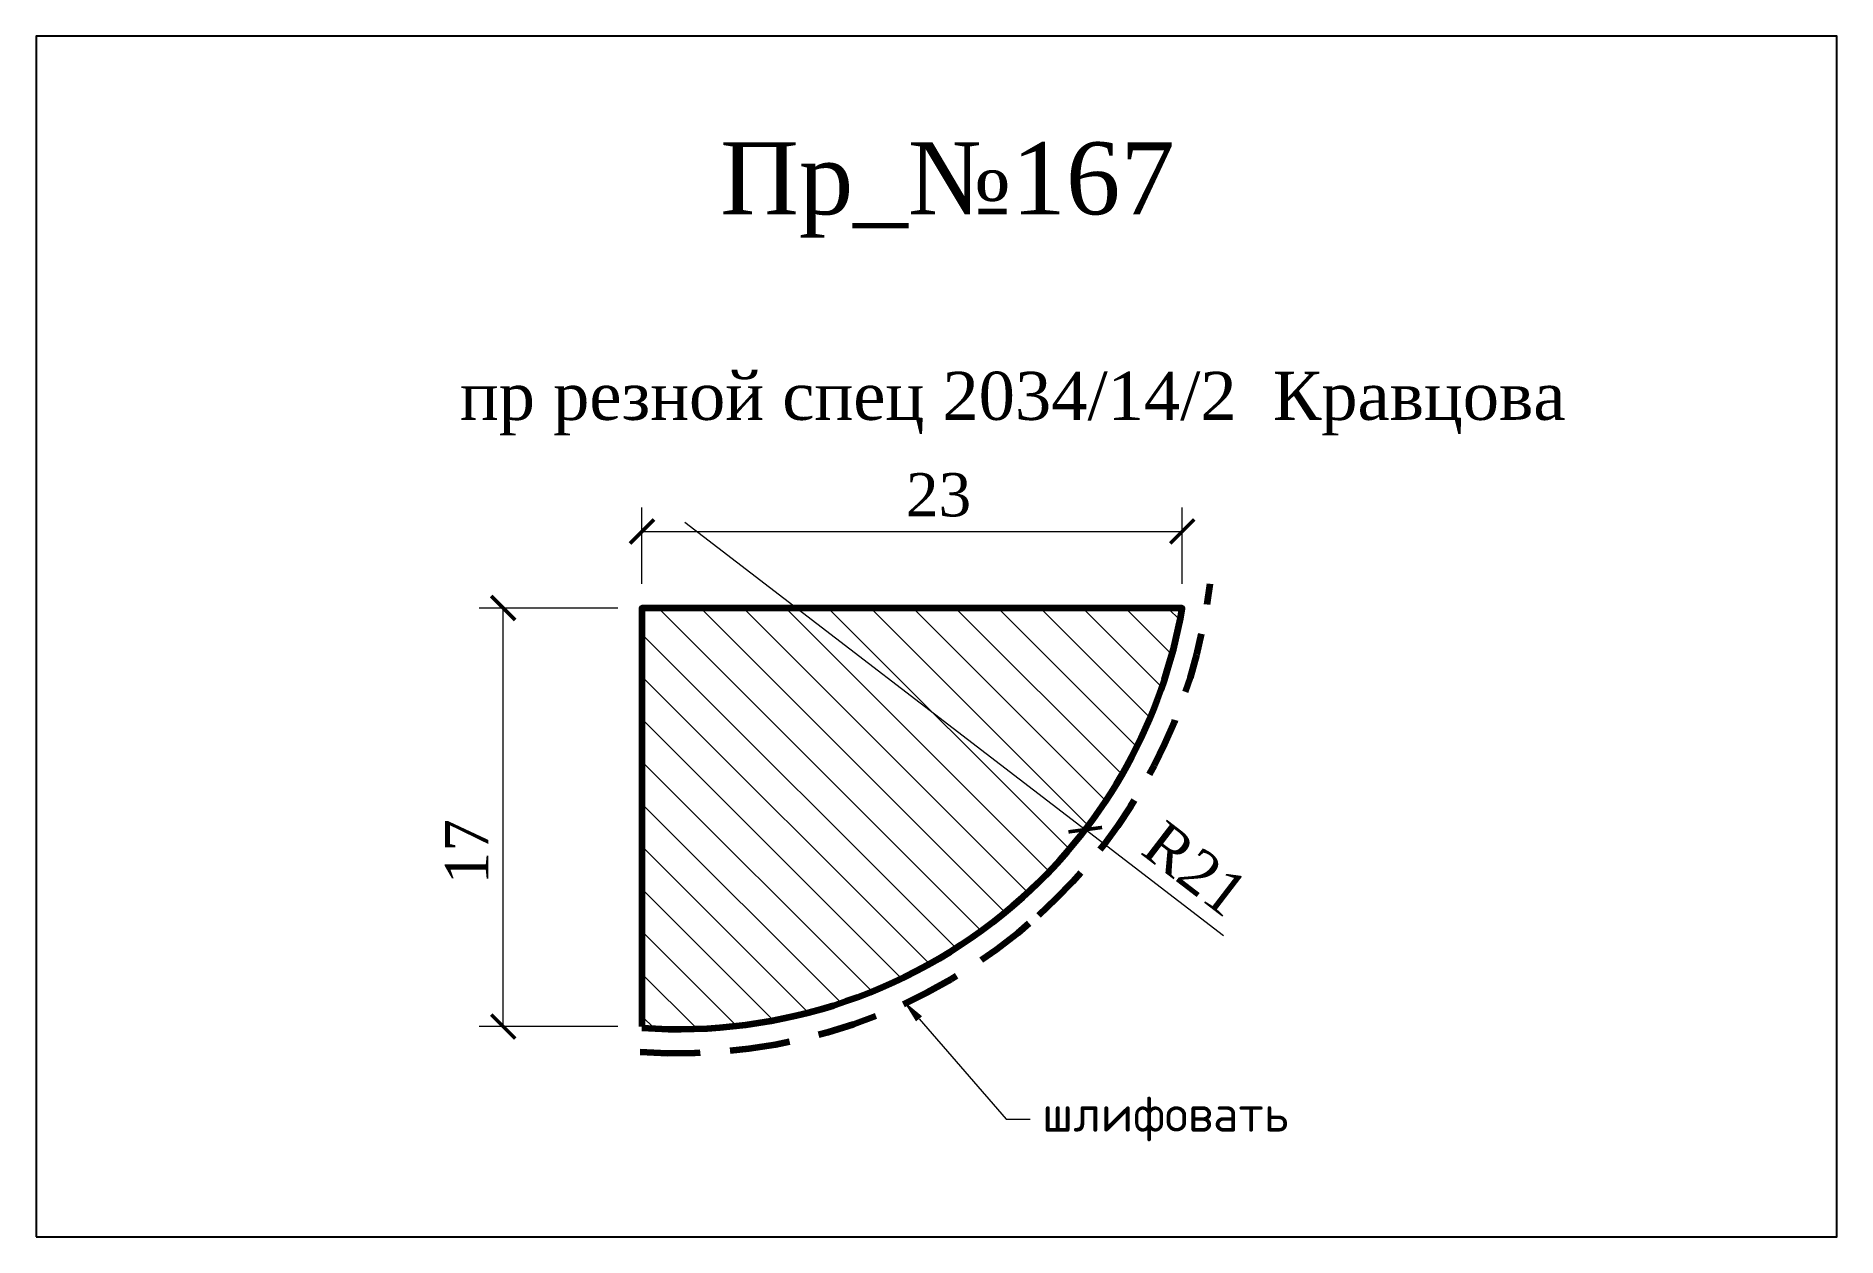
# Model space of a CAD drawing. Header units: millimetres. Extents: x 305120.4 to 305195.4, y -91751.5 to -91701.5.
import ezdxf
from ezdxf import colors
from ezdxf.entities.mleader import LeaderData, LeaderLine
from ezdxf.math import Vec2, Vec3

# ---------------------------------------------------------------- set-up
doc = ezdxf.new("R2010")
doc.units = ezdxf.units.MM
doc.header["$MEASUREMENT"] = 0
doc.linetypes.add('HIDDEN', pattern=[0.375, 0.25, -0.125])
doc.layers.add('Outside panel', color=7, linetype='Continuous', lineweight=18, true_color=0x7f5e57)
doc.layers.add('линия 50', color=1, linetype='Continuous', lineweight=211)
doc.layers.add('служебный слой РАЗМЕРЫ', color=7, linetype='Continuous', lineweight=9)
doc.layers.add('размеры в модели', color=7, linetype='Continuous')
doc.styles.add('ELECT', font='times.ttf')
doc.styles.get("Standard").update_dxf_attribs({"font": 'times.ttf'})
doc.styles.add('ЕСКД профили текст', font='isocpeur.ttf')
doc.dimstyles.new('M_1', dxfattribs={"dimtxt": 1.8, "dimasz": 1, "dimexe": 1, "dimexo": 1, "dimgap": 0.6, "dimtad": 1, "dimdec": 0, "dimdsep": 46, "dimtxsty": 'Standard', "dimblk": 'ARCHTICK', "dimcen": -5, "dimclrd": 7, "dimclre": 7, "dimclrt": 7, "dimadec": 0, "dimazin": 0, "dimtfac": 1, "dimtdec": 0, "dimtmove": 0, "dimatfit": 3, "dimfxl": 1, "dimtolj": 1, "dimtzin": 0, "dimlwd": 5, "dimlwe": 5, "dimarcsym": 0})

# ---------------------------------------------------------------- blocks, each defined once
blk = doc.blocks.new('_ArchTick')
at = {"color": 0, "linetype": 'ByBlock', "const_width": 0.15}
blk.add_lwpolyline([(-0.5, -0.5), (0.5, 0.5)], dxfattribs=at)
blk = doc.blocks.new('*D4')
at = {"layer": 'Defpoints', "color": 0, "ltscale": 1000, "transparency": 16777216}
for p in [(305147.463, -91721.742), (305164.133, -91734.539)]:
    blk.add_point(p, dxfattribs=at)
at = {"layer": 'размеры в модели', "color": 7, "lineweight": 5, "ltscale": 1000, "transparency": 16777216}
for p in [(305147.463, -91721.742), (305169.892, -91738.96)]:
    blk.add_line(p, (305164.133, -91734.539), dxfattribs=at)
at = {"layer": 'размеры в модели', "color": 7, "lineweight": 5, "ltscale": 1000, "transparency": 16777216, "rotation": 142.4886510556889}
blk.add_blockref('_ArchTick', (305164.133, -91734.539), dxfattribs=at)
at = {"layer": 'размеры в модели', "color": 7, "ltscale": 1000, "transparency": 16777216, "insert": (305168.719, -91736.168), "char_height": 1.8, "attachment_point": 5, "rotation": 322.48865}
blk.add_mtext('\\A1;R21', dxfattribs=at)
blk = doc.blocks.new('*D3')
at = {"layer": 'Defpoints', "color": 0, "ltscale": 1000, "transparency": 16777216}
for p in [(305168.173, -91722.124), (305145.673, -91725.311), (305168.173, -91725.311)]:
    blk.add_point(p, dxfattribs=at)
at = {"layer": 'размеры в модели', "color": 7, "lineweight": 5, "ltscale": 1000, "transparency": 16777216}
for p, q in [((305145.673, -91724.311), (305145.673, -91721.124)), ((305168.173, -91724.311), (305168.173, -91721.124)), ((305145.673, -91722.124), (305168.173, -91722.124))]:
    blk.add_line(p, q, dxfattribs=at)
at = {"layer": 'размеры в модели', "color": 7, "lineweight": 5, "ltscale": 1000, "transparency": 16777216, "rotation": 180}
blk.add_blockref('_ArchTick', (305145.673, -91722.124), dxfattribs=at)
at = {"layer": 'размеры в модели', "color": 7, "lineweight": 5, "ltscale": 1000, "transparency": 16777216}
blk.add_blockref('_ArchTick', (305168.173, -91722.124), dxfattribs=at)
at = {"layer": 'размеры в модели', "color": 7, "ltscale": 1000, "transparency": 16777216, "insert": (305158.023, -91720.608), "char_height": 1.8, "attachment_point": 5}
blk.add_mtext('\\A1;23', dxfattribs=at)
blk = doc.blocks.new('*D2')
at = {"layer": 'Defpoints', "color": 0, "ltscale": 1000, "transparency": 16777216}
for p in [(305139.893, -91725.311), (305145.673, -91725.311), (305145.673, -91742.739)]:
    blk.add_point(p, dxfattribs=at)
at = {"layer": 'размеры в модели', "color": 7, "lineweight": 5, "ltscale": 1000, "transparency": 16777216}
for p, q in [((305144.673, -91725.311), (305138.893, -91725.311)), ((305139.893, -91742.739), (305139.893, -91725.311)), ((305144.673, -91742.739), (305138.893, -91742.739))]:
    blk.add_line(p, q, dxfattribs=at)
for p, rotation in [((305139.893, -91725.311), 90), ((305139.893, -91742.739), 270)]:
    blk.add_blockref('_ArchTick', p, dxfattribs=dict(at, rotation=rotation))
at = {"layer": 'размеры в модели', "color": 7, "ltscale": 1000, "transparency": 16777216, "insert": (305138.375, -91735.454), "char_height": 1.8, "attachment_point": 5, "rotation": 90}
blk.add_mtext('\\A1;17', dxfattribs=at)

msp = doc.modelspace()

# ---------------------------------------------------------------- hatches: boundary and pattern name
at = {"layer": 'Outside panel', "ltscale": 1000}
h = msp.add_hatch(dxfattribs=at)
h.set_pattern_fill('ANSI31', color=256, scale=10, angle=90)
h.set_pattern_definition([(135, (-6174.6694, 5329.9867), (-0.8838834765, -0.8838834765), [])])
edge = h.paths.add_edge_path()
edge.add_arc((305147.201, -91721.401), 21.444, 265.91362, 311.93195)
edge.add_arc((305147.463, -91721.742), 21.015, 312.02253, 350.22358)
edge.add_line((305168.173, -91725.311), (305145.673, -91725.311))
edge.add_line((305145.673, -91725.311), (305145.673, -91742.739))

# ---------------------------------------------------------------- linework, layer by layer
at = {"color": 6, "ltscale": 1000}
msp.add_lwpolyline([(305120.437, -91751.497), (305195.437, -91751.497), (305195.437, -91701.497), (305120.437, -91701.497)], close=True, dxfattribs=at)
at = {"layer": 'линия 50', "color": 1, "linetype": 'HIDDEN', "ltscale": 10, "true_color": 0xff0909}
msp.add_lwpolyline([(305145.602, -91743.788, 0.203545), (305162.2, -91738.097, 0.18209), (305169.328, -91724.311), (305169.328, -91724.311)], format="xyb", dxfattribs=at)
at = {"layer": 'линия 50', "color": 7}
msp.add_lwpolyline([(305145.673, -91742.79, 0.203536), (305161.531, -91737.354, 0.168245), (305168.173, -91725.311), (305145.673, -91725.311), (305145.673, -91742.739)], format="xyb", dxfattribs=at)

# ---------------------------------------------------------------- texts
at = {"color": 5, "ltscale": 1000, "style": 'ELECT'}
msp.add_text('Пр_№167', height=3, dxfattribs=at).set_placement((305148.935, -91708.919))
at = {"color": 7, "ltscale": 1000, "style": 'ELECT'}
msp.add_text('пр резной спец 2034/14/2  Кравцова', height=2, dxfattribs=at).set_placement((305138.088, -91717.477))

# ---------------------------------------------------------------- dimensions: what is measured, and where the dimension line sits
at = {"layer": 'размеры в модели', "color": 5, "ltscale": 1000}
dim = msp.add_linear_dim(base=(305168.17286455, -91722.123591592), p1=(305145.67286455, -91725.310619195), p2=(305168.17286455, -91725.310619195), dimstyle='M_1', dxfattribs=at)
dim.commit()
dim.dimension.update_dxf_attribs({"geometry": '*D3', "text_midpoint": (305158.02325444, -91722.123591592), "dimtype": 128})
dim = msp.add_radius_dim(center=(305147.463, -91721.742), mpoint=(305164.133, -91734.539), dimstyle='M_1', dxfattribs=at)
dim.commit()
dim.dimension.update_dxf_attribs({"geometry": '*D4', "text_midpoint": (305168.719, -91736.168)})
dim = msp.add_linear_dim(base=(305139.893, -91725.311), p1=(305145.673, -91742.739), p2=(305145.673, -91725.311), angle=90, dimstyle='M_1', dxfattribs=at)
dim.commit()
dim.dimension.update_dxf_attribs({"geometry": '*D2', "text_midpoint": (305139.893, -91735.454), "dimtype": 128})

# ---------------------------------------------------------------- leaders
at = {"layer": 'служебный слой РАЗМЕРЫ'}
ml = msp.add_multileader_mtext('Standard', dxfattribs=at)
ml.set_content('\\A1;шлифовать', color=256, style='ЕСКД профили текст')
ml.set_leader_properties(color=256, linetype='ByLayer', lineweight=-1)
ml.build(insert=Vec2(0, 0))
ml.multileader.update_dxf_attribs({"dogleg_length": 1, "arrow_head_size": 1})
ctx = ml.context
ctx.base_point, ctx.char_height, ctx.arrow_head_size, ctx.landing_gap_size, ctx.plane_origin = Vec3(305161.836, -91746.586), 1.5, 1, 0.5, Vec3(305180.87, -91715.73)
notes = []
notes.append((ctx, [(1, (1, 1, 0), (305160.836, -91746.586), (1, 0), 1, [(0, [(305156.554, -91741.66)], 0, [])])]))
ctx.mtext.insert, ctx.mtext.flow_direction = Vec3(305162.336, -91745.611), 5
for ctx, leaders in notes:
    for number, flags, end, landing, length, lines in leaders:
        leader = LeaderData()
        leader.index, (leader.has_last_leader_line, leader.has_dogleg_vector, leader.attachment_direction) = number, flags
        leader.last_leader_point, leader.dogleg_vector, leader.dogleg_length = Vec3(end), Vec3(landing), length
        for number, points, colour, breaks in lines:
            line = LeaderLine()
            line.index, line.vertices, line.color, line.breaks = number, Vec3.list(points), colors.encode_raw_color(colour), breaks
            leader.lines.append(line)
        ctx.leaders.append(leader)

doc.saveas('drawing.dxf')
